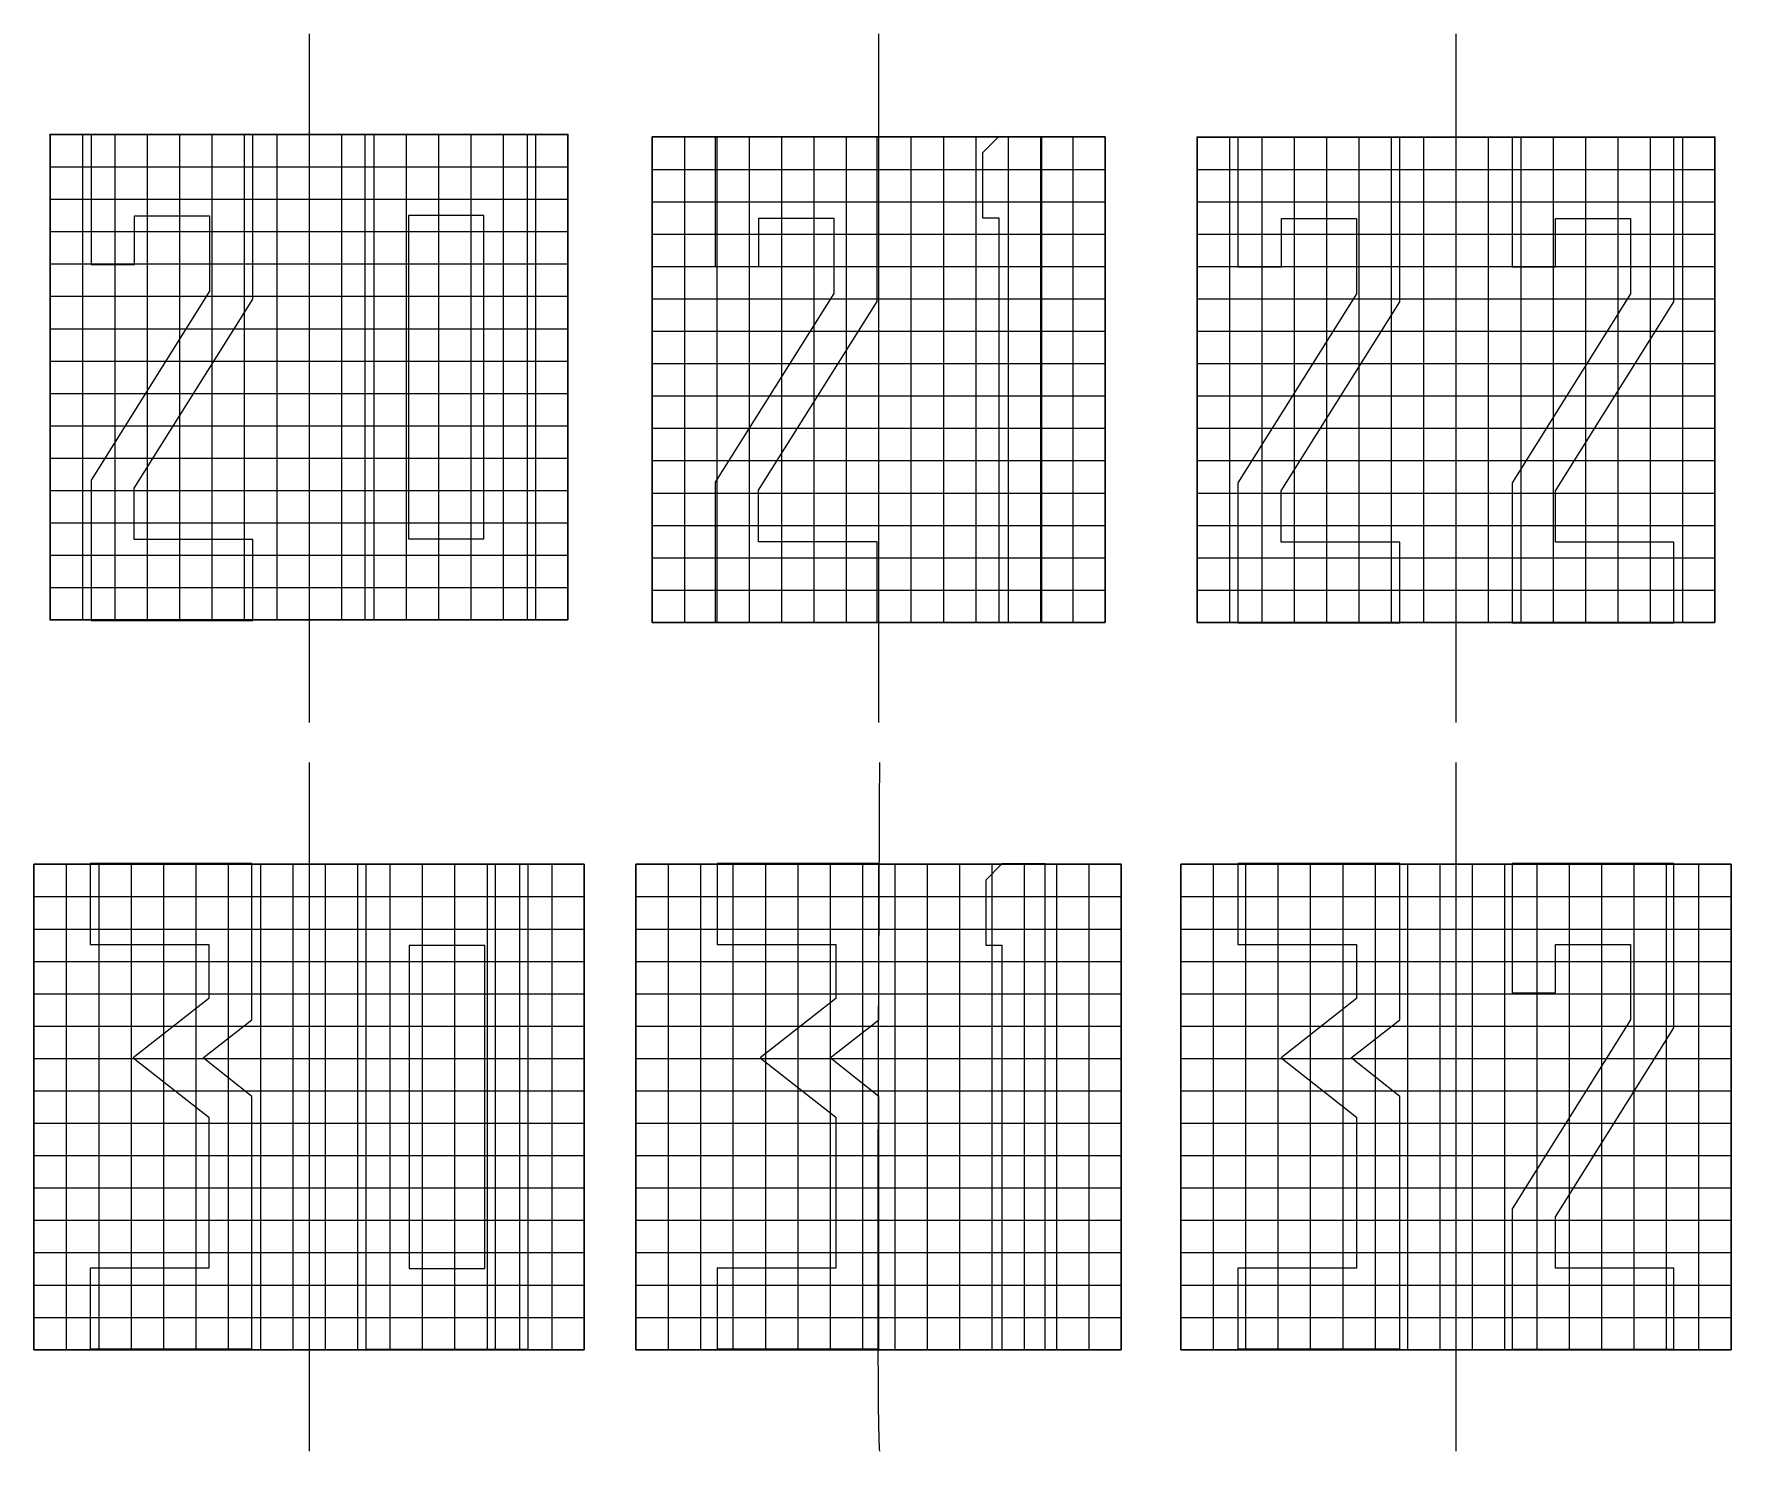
# Model space of a CAD drawing. Header units: millimetres. Extents: x -187 to 68, y -53 to 125.
# Drawn here: x -187.1 to -115.3, y -52.7 to 7.2 of the extents above; entities that cross this region are included whole.
import ezdxf
from ezdxf.lldxf.tags import DXFTag

# ---------------------------------------------------------------- set-up
doc = ezdxf.new("R2010")
doc.units = ezdxf.units.MM
doc.header["$MEASUREMENT"] = 0
doc.layers.add('ESQUEMA', color=7, linetype='Continuous')
tags = doc.linetypes.add('New Line20', pattern=[0.8, 0.5, -0.1, 0.1, -0.1]).pattern_tags.tags
tags[10:11] = [DXFTag(74, 4), DXFTag(75, 0), DXFTag(340, '0'), DXFTag(46, 1.0), DXFTag(50, 0.0), DXFTag(44, 0.0), DXFTag(45, 0.0)]
tags[8:9] = [DXFTag(74, 4), DXFTag(75, 0), DXFTag(340, '0'), DXFTag(46, 1.0), DXFTag(50, 0.0), DXFTag(44, 0.0), DXFTag(45, 0.0)]
tags[6:7] = [DXFTag(74, 4), DXFTag(75, 0), DXFTag(340, '0'), DXFTag(46, 1.0), DXFTag(50, 0.0), DXFTag(44, 0.0), DXFTag(45, 0.0)]
tags[4:5] = [DXFTag(74, 4), DXFTag(75, 0), DXFTag(340, '0'), DXFTag(46, 1.0), DXFTag(50, 0.0), DXFTag(44, 0.0), DXFTag(45, 0.0)]
tags = doc.linetypes.add('New Line21', pattern=[0.8, 0.5, -0.1, 0.1, -0.1]).pattern_tags.tags
tags[10:11] = [DXFTag(74, 4), DXFTag(75, 0), DXFTag(340, '0'), DXFTag(46, 1.0), DXFTag(50, 0.0), DXFTag(44, 0.0), DXFTag(45, 0.0)]
tags[8:9] = [DXFTag(74, 4), DXFTag(75, 0), DXFTag(340, '0'), DXFTag(46, 1.0), DXFTag(50, 0.0), DXFTag(44, 0.0), DXFTag(45, 0.0)]
tags[6:7] = [DXFTag(74, 4), DXFTag(75, 0), DXFTag(340, '0'), DXFTag(46, 1.0), DXFTag(50, 0.0), DXFTag(44, 0.0), DXFTag(45, 0.0)]
tags[4:5] = [DXFTag(74, 4), DXFTag(75, 0), DXFTag(340, '0'), DXFTag(46, 1.0), DXFTag(50, 0.0), DXFTag(44, 0.0), DXFTag(45, 0.0)]
tags = doc.linetypes.add('New Line22', pattern=[0.8, 0.5, -0.1, 0.1, -0.1]).pattern_tags.tags
tags[10:11] = [DXFTag(74, 4), DXFTag(75, 0), DXFTag(340, '0'), DXFTag(46, 1.0), DXFTag(50, 0.0), DXFTag(44, 0.0), DXFTag(45, 0.0)]
tags[8:9] = [DXFTag(74, 4), DXFTag(75, 0), DXFTag(340, '0'), DXFTag(46, 1.0), DXFTag(50, 0.0), DXFTag(44, 0.0), DXFTag(45, 0.0)]
tags[6:7] = [DXFTag(74, 4), DXFTag(75, 0), DXFTag(340, '0'), DXFTag(46, 1.0), DXFTag(50, 0.0), DXFTag(44, 0.0), DXFTag(45, 0.0)]
tags[4:5] = [DXFTag(74, 4), DXFTag(75, 0), DXFTag(340, '0'), DXFTag(46, 1.0), DXFTag(50, 0.0), DXFTag(44, 0.0), DXFTag(45, 0.0)]
tags = doc.linetypes.add('New Line30', pattern=[0.8, 0.5, -0.1, 0.1, -0.1]).pattern_tags.tags
tags[10:11] = [DXFTag(74, 4), DXFTag(75, 0), DXFTag(340, '0'), DXFTag(46, 1.0), DXFTag(50, 0.0), DXFTag(44, 0.0), DXFTag(45, 0.0)]
tags[8:9] = [DXFTag(74, 4), DXFTag(75, 0), DXFTag(340, '0'), DXFTag(46, 1.0), DXFTag(50, 0.0), DXFTag(44, 0.0), DXFTag(45, 0.0)]
tags[6:7] = [DXFTag(74, 4), DXFTag(75, 0), DXFTag(340, '0'), DXFTag(46, 1.0), DXFTag(50, 0.0), DXFTag(44, 0.0), DXFTag(45, 0.0)]
tags[4:5] = [DXFTag(74, 4), DXFTag(75, 0), DXFTag(340, '0'), DXFTag(46, 1.0), DXFTag(50, 0.0), DXFTag(44, 0.0), DXFTag(45, 0.0)]
tags = doc.linetypes.add('New Line31', pattern=[0.8, 0.5, -0.1, 0.1, -0.1]).pattern_tags.tags
tags[10:11] = [DXFTag(74, 4), DXFTag(75, 0), DXFTag(340, '0'), DXFTag(46, 1.0), DXFTag(50, 0.0), DXFTag(44, 0.0), DXFTag(45, 0.0)]
tags[8:9] = [DXFTag(74, 4), DXFTag(75, 0), DXFTag(340, '0'), DXFTag(46, 1.0), DXFTag(50, 0.0), DXFTag(44, 0.0), DXFTag(45, 0.0)]
tags[6:7] = [DXFTag(74, 4), DXFTag(75, 0), DXFTag(340, '0'), DXFTag(46, 1.0), DXFTag(50, 0.0), DXFTag(44, 0.0), DXFTag(45, 0.0)]
tags[4:5] = [DXFTag(74, 4), DXFTag(75, 0), DXFTag(340, '0'), DXFTag(46, 1.0), DXFTag(50, 0.0), DXFTag(44, 0.0), DXFTag(45, 0.0)]
tags = doc.linetypes.add('New Line37', pattern=[0.8, 0.5, -0.1, 0.1, -0.1]).pattern_tags.tags
tags[10:11] = [DXFTag(74, 4), DXFTag(75, 0), DXFTag(340, '0'), DXFTag(46, 1.0), DXFTag(50, 0.0), DXFTag(44, 0.0), DXFTag(45, 0.0)]
tags[8:9] = [DXFTag(74, 4), DXFTag(75, 0), DXFTag(340, '0'), DXFTag(46, 1.0), DXFTag(50, 0.0), DXFTag(44, 0.0), DXFTag(45, 0.0)]
tags[6:7] = [DXFTag(74, 4), DXFTag(75, 0), DXFTag(340, '0'), DXFTag(46, 1.0), DXFTag(50, 0.0), DXFTag(44, 0.0), DXFTag(45, 0.0)]
tags[4:5] = [DXFTag(74, 4), DXFTag(75, 0), DXFTag(340, '0'), DXFTag(46, 1.0), DXFTag(50, 0.0), DXFTag(44, 0.0), DXFTag(45, 0.0)]

msp = doc.modelspace()

# ---------------------------------------------------------------- linework, layer by layer
at = {"layer": 'ESQUEMA', "color": 250, "linetype": 'New Line20', "lineweight": 13}
msp.add_open_spline([(-175.4563, 7.2427), (-175.4563, 7.2427), (-175.4563, -21.8883), (-175.4563, -21.8883)], degree=3, dxfattribs=at)
at = {"layer": 'ESQUEMA', "color": 250, "linetype": 'New Line21', "lineweight": 13}
msp.add_open_spline([(-151.3594, 7.2427), (-151.3594, 7.2427), (-151.3594, -21.8883), (-151.3594, -21.8883)], degree=3, dxfattribs=at)
at = {"layer": 'ESQUEMA', "color": 250, "linetype": 'New Line22', "lineweight": 13}
msp.add_open_spline([(-126.933, 7.2427), (-126.933, 7.2427), (-126.933, -21.8883), (-126.933, -21.8883)], degree=3, dxfattribs=at)
at = {"layer": 'ESQUEMA', "color": 154, "lineweight": 30}
for points in [[(-164.5035, -17.5486), (-164.5035, -17.5486), (-164.5035, 2.9894), (-164.5035, 2.9894), (-164.5035, 2.9894), (-164.5035, 2.9894), (-186.4092, 2.9887), (-186.4092, 2.9887), (-186.4092, 2.9887), (-186.4092, 2.9887), (-186.4092, -17.5489), (-186.4092, -17.5489), (-186.4092, -17.5489), (-186.4092, -17.5489), (-164.5035, -17.5486), (-164.5035, -17.5486)], [(-141.7763, -17.655), (-141.7763, -17.655), (-141.7763, 2.8833), (-141.7763, 2.8833), (-141.7763, 2.8833), (-141.7763, 2.8833), (-160.9424, 2.883), (-160.9424, 2.883), (-160.9424, 2.883), (-160.9424, 2.883), (-160.9424, -17.6547), (-160.9424, -17.6547), (-160.9424, -17.6547), (-160.9424, -17.6547), (-141.7763, -17.655), (-141.7763, -17.655)], [(-115.98, -17.655), (-115.98, -17.655), (-115.98, 2.8833), (-115.98, 2.8833), (-115.98, 2.8833), (-115.98, 2.8833), (-137.8857, 2.8823), (-137.8857, 2.8823), (-137.8857, 2.8823), (-137.8857, 2.8823), (-137.8857, -17.655), (-137.8857, -17.655), (-137.8857, -17.655), (-137.8857, -17.655), (-115.98, -17.655), (-115.98, -17.655)], [(-163.8179, -48.4215), (-163.8179, -48.4215), (-163.8179, -27.8838), (-163.8179, -27.8838), (-163.8179, -27.8838), (-163.8179, -27.8838), (-187.0945, -27.8845), (-187.0945, -27.8845), (-187.0945, -27.8845), (-187.0945, -27.8845), (-187.0945, -48.4215), (-187.0945, -48.4215), (-187.0945, -48.4215), (-187.0945, -48.4215), (-163.8179, -48.4215), (-163.8179, -48.4215)], [(-141.0914, -48.4215), (-141.0914, -48.4215), (-141.0914, -27.8834), (-141.0914, -27.8834), (-141.0914, -27.8834), (-141.0914, -27.8834), (-161.627, -27.8845), (-161.627, -27.8845), (-161.627, -27.8845), (-161.627, -27.8845), (-161.627, -48.4215), (-161.627, -48.4215), (-161.627, -48.4215), (-161.627, -48.4215), (-141.0914, -48.4215), (-141.0914, -48.4215)], [(-115.2944, -48.4215), (-115.2944, -48.4215), (-115.2944, -27.8838), (-115.2944, -27.8838), (-115.2944, -27.8838), (-115.2944, -27.8838), (-138.571, -27.8845), (-138.571, -27.8845), (-138.571, -27.8845), (-138.571, -27.8845), (-138.571, -48.4215), (-138.571, -48.4215), (-138.571, -48.4215), (-138.571, -48.4215), (-115.2944, -48.4215), (-115.2944, -48.4215)]]:
    msp.add_open_spline(points, degree=3, knots=[0, 0, 0, 0, 0.2, 0.2, 0.2, 0.2, 0.4, 0.4, 0.4, 0.4, 0.6, 0.6, 0.6, 0.6, 1, 1, 1, 1], dxfattribs=at)
at = {"layer": 'ESQUEMA', "color": 154, "lineweight": 15}
for points in [[(-186.4091, 2.9887), (-186.4091, 2.9887), (-186.4091, -17.549), (-186.4091, -17.549)], [(-186.4091, 2.9887), (-186.4091, 2.9887), (-164.5034, 2.9887), (-164.5034, 2.9887)], [(-185.04, 2.9887), (-185.04, 2.9887), (-185.04, -17.549), (-185.04, -17.549)], [(-183.6706, 2.9887), (-183.6706, 2.9887), (-183.6706, -17.549), (-183.6706, -17.549)], [(-182.3015, 2.9887), (-182.3015, 2.9887), (-182.3015, -17.549), (-182.3015, -17.549)], [(-180.9324, 2.9887), (-180.9324, 2.9887), (-180.9324, -17.549), (-180.9324, -17.549)], [(-179.5632, 2.9887), (-179.5632, 2.9887), (-179.5632, -17.549), (-179.5632, -17.549)], [(-178.1941, 2.9887), (-178.1941, 2.9887), (-178.1941, -17.549), (-178.1941, -17.549)], [(-176.8252, 2.9887), (-176.8252, 2.9887), (-176.8252, -17.549), (-176.8252, -17.549)], [(-175.4563, 2.9887), (-175.4563, 2.9887), (-175.4563, -17.549), (-175.4563, -17.549)], [(-174.0868, 2.989), (-174.0868, 2.989), (-174.0868, -17.549), (-174.0868, -17.549)], [(-172.7177, 2.989), (-172.7177, 2.989), (-172.7177, -17.549), (-172.7177, -17.549)], [(-171.3485, 2.989), (-171.3485, 2.989), (-171.3485, -17.549), (-171.3485, -17.549)], [(-169.9796, 2.989), (-169.9796, 2.989), (-169.9796, -17.5486), (-169.9796, -17.5486)], [(-168.6105, 2.9894), (-168.6105, 2.9894), (-168.6105, -17.5486), (-168.6105, -17.5486)], [(-167.2413, 2.9894), (-167.2413, 2.9894), (-167.2413, -17.5486), (-167.2413, -17.5486)], [(-165.8725, 2.9894), (-165.8725, 2.9894), (-165.8725, -17.5486), (-165.8725, -17.5486)], [(-164.5035, 2.9894), (-164.5035, 2.9894), (-164.5035, -17.5486), (-164.5035, -17.5486)], [(-160.9424, 2.8829), (-160.9424, 2.8829), (-160.9424, -17.6548), (-160.9424, -17.6548)], [(-159.5734, 2.8829), (-159.5734, 2.8829), (-159.5734, -17.6548), (-159.5734, -17.6548)], [(-158.2039, 2.8829), (-158.2039, 2.8829), (-158.2039, -17.6548), (-158.2039, -17.6548)], [(-156.8348, 2.8829), (-156.8348, 2.8829), (-156.8348, -17.6548), (-156.8348, -17.6548)], [(-155.4657, 2.8829), (-155.4657, 2.8829), (-155.4657, -17.6548), (-155.4657, -17.6548)], [(-154.0965, 2.8829), (-154.0965, 2.8829), (-154.0965, -17.6548), (-154.0965, -17.6548)], [(-152.7276, 2.8829), (-152.7276, 2.8829), (-152.7276, -17.6548), (-152.7276, -17.6548)], [(-151.3584, 2.8829), (-151.3584, 2.8829), (-151.3584, -17.6548), (-151.3584, -17.6548)], [(-149.9896, 2.8829), (-149.9896, 2.8829), (-149.9896, -17.6548), (-149.9896, -17.6548)], [(-148.6203, 2.8833), (-148.6203, 2.8833), (-148.6203, -17.6548), (-148.6203, -17.6548)], [(-147.2509, 2.8833), (-147.2509, 2.8833), (-147.2509, -17.6548), (-147.2509, -17.6548)], [(-145.882, 2.8833), (-145.882, 2.8833), (-145.882, -17.6548), (-145.882, -17.6548)], [(-144.513, 2.8833), (-144.513, 2.8833), (-144.513, -17.6548), (-144.513, -17.6548)], [(-143.1437, 2.8836), (-143.1437, 2.8836), (-143.1437, -17.6548), (-143.1437, -17.6548)], [(-137.8858, 2.8822), (-137.8858, 2.8822), (-137.8858, -17.6551), (-137.8858, -17.6551)], [(-137.8858, 2.8822), (-137.8858, 2.8822), (-115.98, 2.8822), (-115.98, 2.8822)], [(-136.5167, 2.8826), (-136.5167, 2.8826), (-136.5167, -17.6551), (-136.5167, -17.6551)], [(-135.1473, 2.8826), (-135.1473, 2.8826), (-135.1473, -17.6551), (-135.1473, -17.6551)], [(-133.7782, 2.8826), (-133.7782, 2.8826), (-133.7782, -17.6551), (-133.7782, -17.6551)], [(-132.4089, 2.8829), (-132.4089, 2.8829), (-132.4089, -17.6551), (-132.4089, -17.6551)], [(-131.0399, 2.8829), (-131.0399, 2.8829), (-131.0399, -17.6551), (-131.0399, -17.6551)], [(-129.671, 2.8829), (-129.671, 2.8829), (-129.671, -17.6551), (-129.671, -17.6551)], [(-128.3017, 2.8829), (-128.3017, 2.8829), (-128.3017, -17.6551), (-128.3017, -17.6551)], [(-126.933, 2.8829), (-126.933, 2.8829), (-126.933, -17.6551), (-126.933, -17.6551)], [(-125.5635, 2.8829), (-125.5635, 2.8829), (-125.5635, -17.6551), (-125.5635, -17.6551)], [(-124.1943, 2.8829), (-124.1943, 2.8829), (-124.1943, -17.6551), (-124.1943, -17.6551)], [(-122.8252, 2.8829), (-122.8252, 2.8829), (-122.8252, -17.6551), (-122.8252, -17.6551)], [(-121.4563, 2.8829), (-121.4563, 2.8829), (-121.4563, -17.6551), (-121.4563, -17.6551)], [(-120.087, 2.8833), (-120.087, 2.8833), (-120.087, -17.6551), (-120.087, -17.6551)], [(-118.7179, 2.8833), (-118.7179, 2.8833), (-118.7179, -17.6551), (-118.7179, -17.6551)], [(-117.3492, 2.8833), (-117.3492, 2.8833), (-117.3492, -17.6551), (-117.3492, -17.6551)], [(-115.98, 2.8833), (-115.98, 2.8833), (-115.98, -17.6551), (-115.98, -17.6551)], [(-186.4091, 1.6196), (-186.4091, 1.6196), (-164.5034, 1.6196), (-164.5034, 1.6196)], [(-160.9424, 1.5135), (-160.9424, 1.5135), (-141.7763, 1.5135), (-141.7763, 1.5135)], [(-137.8858, 1.5131), (-137.8858, 1.5131), (-115.98, 1.5131), (-115.98, 1.5131)], [(-186.4091, 0.2498), (-186.4091, 0.2498), (-164.5034, 0.2498), (-164.5034, 0.2498)], [(-160.9424, 0.144), (-160.9424, 0.144), (-141.7763, 0.144), (-141.7763, 0.144)], [(-137.8858, 0.144), (-137.8858, 0.144), (-115.98, 0.144), (-115.98, 0.144)], [(-186.4091, -1.1193), (-186.4091, -1.1193), (-164.5034, -1.1193), (-164.5034, -1.1193)], [(-160.9424, -1.225), (-160.9424, -1.225), (-141.7763, -1.225), (-141.7763, -1.225)], [(-137.8858, -1.2254), (-137.8858, -1.2254), (-115.98, -1.2254), (-115.98, -1.2254)], [(-186.4091, -2.488), (-186.4091, -2.488), (-164.5034, -2.488), (-164.5034, -2.488)], [(-160.9424, -2.5941), (-160.9424, -2.5941), (-141.7763, -2.5941), (-141.7763, -2.5941)], [(-137.8858, -2.5945), (-137.8858, -2.5945), (-115.98, -2.5945), (-115.98, -2.5945)], [(-186.4091, -3.8574), (-186.4091, -3.8574), (-164.5034, -3.8574), (-164.5034, -3.8574)], [(-160.9424, -3.9632), (-160.9424, -3.9632), (-141.7763, -3.9632), (-141.7763, -3.9632)], [(-137.8858, -3.9632), (-137.8858, -3.9632), (-115.98, -3.9632), (-115.98, -3.9632)], [(-186.4091, -5.2269), (-186.4091, -5.2269), (-164.5034, -5.2269), (-164.5034, -5.2269)], [(-160.9424, -5.3326), (-160.9424, -5.3326), (-141.7763, -5.3326), (-141.7763, -5.3326)], [(-137.8858, -5.3326), (-137.8858, -5.3326), (-115.98, -5.3326), (-115.98, -5.3326)], [(-186.4091, -6.5956), (-186.4091, -6.5956), (-164.5034, -6.5956), (-164.5034, -6.5956)], [(-160.9424, -6.7017), (-160.9424, -6.7017), (-141.7763, -6.7017), (-141.7763, -6.7017)], [(-137.8858, -6.702), (-137.8858, -6.702), (-115.98, -6.702), (-115.98, -6.702)], [(-186.4091, -7.9647), (-186.4091, -7.9647), (-164.5034, -7.9647), (-164.5034, -7.9647)], [(-160.9424, -8.0704), (-160.9424, -8.0704), (-141.7763, -8.0704), (-141.7763, -8.0704)], [(-137.8858, -8.0708), (-137.8858, -8.0708), (-115.98, -8.0708), (-115.98, -8.0708)], [(-186.4091, -9.3341), (-186.4091, -9.3341), (-164.5034, -9.3341), (-164.5034, -9.3341)], [(-160.9424, -9.4399), (-160.9424, -9.4399), (-141.7763, -9.4399), (-141.7763, -9.4399)], [(-137.8858, -9.4399), (-137.8858, -9.4399), (-115.98, -9.4399), (-115.98, -9.4399)], [(-186.4091, -10.7032), (-186.4091, -10.7032), (-164.5034, -10.7032), (-164.5034, -10.7032)], [(-160.9424, -10.8093), (-160.9424, -10.8093), (-141.7763, -10.8093), (-141.7763, -10.8093)], [(-137.8858, -10.8093), (-137.8858, -10.8093), (-115.98, -10.8093), (-115.98, -10.8093)], [(-186.4091, -12.0723), (-186.4091, -12.0723), (-164.5034, -12.0723), (-164.5034, -12.0723)], [(-160.9424, -12.178), (-160.9424, -12.178), (-141.7763, -12.178), (-141.7763, -12.178)], [(-137.8858, -12.1784), (-137.8858, -12.1784), (-115.98, -12.1784), (-115.98, -12.1784)], [(-186.4091, -13.4413), (-186.4091, -13.4413), (-164.5034, -13.4413), (-164.5034, -13.4413)], [(-160.9424, -13.5471), (-160.9424, -13.5471), (-141.7763, -13.5471), (-141.7763, -13.5471)], [(-137.8858, -13.5474), (-137.8858, -13.5474), (-115.98, -13.5474), (-115.98, -13.5474)], [(-186.4091, -14.8104), (-186.4091, -14.8104), (-164.5034, -14.8104), (-164.5034, -14.8104)], [(-160.9424, -14.9165), (-160.9424, -14.9165), (-141.7763, -14.9165), (-141.7763, -14.9165)], [(-137.8858, -14.9165), (-137.8858, -14.9165), (-115.98, -14.9165), (-115.98, -14.9165)], [(-186.4091, -16.1792), (-186.4091, -16.1792), (-164.5034, -16.1792), (-164.5034, -16.1792)], [(-160.9424, -16.2849), (-160.9424, -16.2849), (-141.7763, -16.2849), (-141.7763, -16.2849)], [(-137.8858, -16.2853), (-137.8858, -16.2853), (-115.98, -16.2853), (-115.98, -16.2853)], [(-186.4091, -17.5489), (-186.4091, -17.5489), (-164.5034, -17.5489), (-164.5034, -17.5489)], [(-137.8858, -17.655), (-137.8858, -17.655), (-115.98, -17.655), (-115.98, -17.655)], [(-187.0947, -27.8845), (-187.0947, -27.8845), (-187.0947, -48.4215), (-187.0947, -48.4215)], [(-185.7256, -27.8842), (-185.7256, -27.8842), (-185.7256, -48.4215), (-185.7256, -48.4215)], [(-184.3558, -27.8842), (-184.3558, -27.8842), (-184.3558, -48.4215), (-184.3558, -48.4215)], [(-182.9871, -27.8842), (-182.9871, -27.8842), (-182.9871, -48.4215), (-182.9871, -48.4215)], [(-181.618, -27.8842), (-181.618, -27.8842), (-181.618, -48.4215), (-181.618, -48.4215)], [(-180.2486, -27.8842), (-180.2486, -27.8842), (-180.2486, -48.4215), (-180.2486, -48.4215)], [(-178.8798, -27.8842), (-178.8798, -27.8842), (-178.8798, -48.4215), (-178.8798, -48.4215)], [(-177.5104, -27.8842), (-177.5104, -27.8842), (-177.5104, -48.4215), (-177.5104, -48.4215)], [(-176.1417, -27.8842), (-176.1417, -27.8842), (-176.1417, -48.4215), (-176.1417, -48.4215)], [(-174.7723, -27.8842), (-174.7723, -27.8842), (-174.7723, -48.4215), (-174.7723, -48.4215)], [(-173.4032, -27.8842), (-173.4032, -27.8842), (-173.4032, -48.4215), (-173.4032, -48.4215)], [(-172.0341, -27.8842), (-172.0341, -27.8842), (-172.0341, -48.4215), (-172.0341, -48.4215)], [(-170.665, -27.8842), (-170.665, -27.8842), (-170.665, -48.4215), (-170.665, -48.4215)], [(-169.2959, -27.8842), (-169.2959, -27.8842), (-169.2959, -48.4215), (-169.2959, -48.4215)], [(-167.9268, -27.8839), (-167.9268, -27.8839), (-167.9268, -48.4215), (-167.9268, -48.4215)], [(-166.5581, -27.8839), (-166.5581, -27.8839), (-166.5581, -48.4215), (-166.5581, -48.4215)], [(-165.189, -27.8839), (-165.189, -27.8839), (-165.189, -48.4215), (-165.189, -48.4215)], [(-161.6272, -27.8845), (-161.6272, -27.8845), (-161.6272, -48.4215), (-161.6272, -48.4215)], [(-160.2581, -27.8842), (-160.2581, -27.8842), (-160.2581, -48.4215), (-160.2581, -48.4215)], [(-158.8887, -27.8842), (-158.8887, -27.8842), (-158.8887, -48.4215), (-158.8887, -48.4215)], [(-157.5196, -27.8842), (-157.5196, -27.8842), (-157.5196, -48.4215), (-157.5196, -48.4215)], [(-156.1505, -27.8842), (-156.1505, -27.8842), (-156.1505, -48.4215), (-156.1505, -48.4215)], [(-154.7814, -27.8842), (-154.7814, -27.8842), (-154.7814, -48.4215), (-154.7814, -48.4215)], [(-153.4123, -27.8842), (-153.4123, -27.8842), (-153.4123, -48.4215), (-153.4123, -48.4215)], [(-152.0431, -27.8842), (-152.0431, -27.8842), (-152.0431, -48.4215), (-152.0431, -48.4215)], [(-150.6745, -27.8842), (-150.6745, -27.8842), (-150.6745, -48.4215), (-150.6745, -48.4215)], [(-149.3049, -27.8842), (-149.3049, -27.8842), (-149.3049, -48.4215), (-149.3049, -48.4215)], [(-147.9358, -27.8842), (-147.9358, -27.8842), (-147.9358, -48.4215), (-147.9358, -48.4215)], [(-146.5669, -27.8842), (-146.5669, -27.8842), (-146.5669, -48.4215), (-146.5669, -48.4215)], [(-145.1975, -27.8842), (-145.1975, -27.8842), (-145.1975, -48.4215), (-145.1975, -48.4215)], [(-143.8286, -27.8842), (-143.8286, -27.8842), (-143.8286, -48.4215), (-143.8286, -48.4215)], [(-142.4595, -27.8839), (-142.4595, -27.8839), (-142.4595, -48.4215), (-142.4595, -48.4215)], [(-138.5712, -27.8845), (-138.5712, -27.8845), (-138.5712, -48.4215), (-138.5712, -48.4215)], [(-137.2019, -27.8842), (-137.2019, -27.8842), (-137.2019, -48.4215), (-137.2019, -48.4215)], [(-135.8325, -27.8842), (-135.8325, -27.8842), (-135.8325, -48.4215), (-135.8325, -48.4215)], [(-134.4634, -27.8842), (-134.4634, -27.8842), (-134.4634, -48.4215), (-134.4634, -48.4215)], [(-133.0942, -27.8842), (-133.0942, -27.8842), (-133.0942, -48.4215), (-133.0942, -48.4215)], [(-131.7253, -27.8842), (-131.7253, -27.8842), (-131.7253, -48.4215), (-131.7253, -48.4215)], [(-130.3562, -27.8842), (-130.3562, -27.8842), (-130.3562, -48.4215), (-130.3562, -48.4215)], [(-128.9869, -27.8842), (-128.9869, -27.8842), (-128.9869, -48.4215), (-128.9869, -48.4215)], [(-127.6182, -27.8842), (-127.6182, -27.8842), (-127.6182, -48.4215), (-127.6182, -48.4215)], [(-126.2488, -27.8842), (-126.2488, -27.8842), (-126.2488, -48.4215), (-126.2488, -48.4215)], [(-124.8797, -27.8842), (-124.8797, -27.8842), (-124.8797, -48.4215), (-124.8797, -48.4215)], [(-123.5106, -27.8842), (-123.5106, -27.8842), (-123.5106, -48.4215), (-123.5106, -48.4215)], [(-122.1415, -27.8842), (-122.1415, -27.8842), (-122.1415, -48.4215), (-122.1415, -48.4215)], [(-120.7723, -27.8842), (-120.7723, -27.8842), (-120.7723, -48.4215), (-120.7723, -48.4215)], [(-119.4034, -27.8839), (-119.4034, -27.8839), (-119.4034, -48.4215), (-119.4034, -48.4215)], [(-118.0346, -27.8839), (-118.0346, -27.8839), (-118.0346, -48.4215), (-118.0346, -48.4215)], [(-116.6654, -27.8839), (-116.6654, -27.8839), (-116.6654, -48.4215), (-116.6654, -48.4215)], [(-187.0947, -29.2536), (-187.0947, -29.2536), (-163.818, -29.2536), (-163.818, -29.2536)], [(-161.6272, -29.2536), (-161.6272, -29.2536), (-141.0916, -29.2536), (-141.0916, -29.2536)], [(-138.5712, -29.2536), (-138.5712, -29.2536), (-115.2946, -29.2536), (-115.2946, -29.2536)], [(-187.0947, -30.6234), (-187.0947, -30.6234), (-163.818, -30.6234), (-163.818, -30.6234)], [(-161.6272, -30.6234), (-161.6272, -30.6234), (-141.0916, -30.6234), (-141.0916, -30.6234)], [(-138.5712, -30.6234), (-138.5712, -30.6234), (-115.2946, -30.6234), (-115.2946, -30.6234)], [(-187.0947, -31.9921), (-187.0947, -31.9921), (-163.818, -31.9921), (-163.818, -31.9921)], [(-161.6272, -31.9921), (-161.6272, -31.9921), (-141.0916, -31.9921), (-141.0916, -31.9921)], [(-138.5712, -31.9921), (-138.5712, -31.9921), (-115.2946, -31.9921), (-115.2946, -31.9921)], [(-187.0947, -33.3612), (-187.0947, -33.3612), (-163.818, -33.3612), (-163.818, -33.3612)], [(-161.6272, -33.3612), (-161.6272, -33.3612), (-141.0916, -33.3612), (-141.0916, -33.3612)], [(-138.5712, -33.3612), (-138.5712, -33.3612), (-115.2946, -33.3612), (-115.2946, -33.3612)], [(-187.0947, -34.7307), (-187.0947, -34.7307), (-163.818, -34.7307), (-163.818, -34.7307)], [(-161.6272, -34.7307), (-161.6272, -34.7307), (-141.0916, -34.7307), (-141.0916, -34.7307)], [(-138.5712, -34.7307), (-138.5712, -34.7307), (-115.2946, -34.7307), (-115.2946, -34.7307)], [(-187.0947, -36.0997), (-187.0947, -36.0997), (-163.818, -36.0997), (-163.818, -36.0997)], [(-161.6272, -36.0997), (-161.6272, -36.0997), (-141.0916, -36.0997), (-141.0916, -36.0997)], [(-138.5712, -36.0997), (-138.5712, -36.0997), (-115.2946, -36.0997), (-115.2946, -36.0997)], [(-187.0947, -37.4685), (-187.0947, -37.4685), (-163.818, -37.4685), (-163.818, -37.4685)], [(-161.6272, -37.4685), (-161.6272, -37.4685), (-141.0916, -37.4685), (-141.0916, -37.4685)], [(-138.5712, -37.4685), (-138.5712, -37.4685), (-115.2946, -37.4685), (-115.2946, -37.4685)], [(-187.0947, -38.8379), (-187.0947, -38.8379), (-163.818, -38.8379), (-163.818, -38.8379)], [(-161.6272, -38.8379), (-161.6272, -38.8379), (-141.0916, -38.8379), (-141.0916, -38.8379)], [(-138.5712, -38.8379), (-138.5712, -38.8379), (-115.2946, -38.8379), (-115.2946, -38.8379)], [(-187.0947, -40.207), (-187.0947, -40.207), (-163.818, -40.207), (-163.818, -40.207)], [(-161.6272, -40.207), (-161.6272, -40.207), (-141.0916, -40.207), (-141.0916, -40.207)], [(-138.5712, -40.207), (-138.5712, -40.207), (-115.2946, -40.207), (-115.2946, -40.207)], [(-187.0947, -41.5761), (-187.0947, -41.5761), (-163.818, -41.5761), (-163.818, -41.5761)], [(-161.6272, -41.5761), (-161.6272, -41.5761), (-141.0916, -41.5761), (-141.0916, -41.5761)], [(-138.5712, -41.5761), (-138.5712, -41.5761), (-115.2946, -41.5761), (-115.2946, -41.5761)], [(-187.0947, -42.9451), (-187.0947, -42.9451), (-163.818, -42.9451), (-163.818, -42.9451)], [(-161.6272, -42.9451), (-161.6272, -42.9451), (-141.0916, -42.9451), (-141.0916, -42.9451)], [(-138.5712, -42.9451), (-138.5712, -42.9451), (-115.2946, -42.9451), (-115.2946, -42.9451)], [(-187.0947, -44.3142), (-187.0947, -44.3142), (-163.818, -44.3142), (-163.818, -44.3142)], [(-161.6272, -44.3142), (-161.6272, -44.3142), (-141.0916, -44.3142), (-141.0916, -44.3142)], [(-138.5712, -44.3142), (-138.5712, -44.3142), (-115.2946, -44.3142), (-115.2946, -44.3142)], [(-187.0947, -45.6836), (-187.0947, -45.6836), (-163.818, -45.6836), (-163.818, -45.6836)], [(-161.6272, -45.6836), (-161.6272, -45.6836), (-141.0916, -45.6836), (-141.0916, -45.6836)], [(-138.5712, -45.6836), (-138.5712, -45.6836), (-115.2946, -45.6836), (-115.2946, -45.6836)], [(-187.0947, -47.0524), (-187.0947, -47.0524), (-163.818, -47.0524), (-163.818, -47.0524)], [(-161.6272, -47.0524), (-161.6272, -47.0524), (-141.0916, -47.0524), (-141.0916, -47.0524)], [(-138.5712, -47.0524), (-138.5712, -47.0524), (-115.2946, -47.0524), (-115.2946, -47.0524)]]:
    msp.add_open_spline(points, degree=3, dxfattribs=at)
at = {"layer": 'ESQUEMA', "color": 250}
for points, knots in [([(-184.68, -2.5049), (-184.68, -2.5049), (-184.68, 2.9692), (-184.68, 2.9692), (-184.68, 2.9692), (-184.68, 2.9692), (-177.8336, 2.9692), (-177.8336, 2.9692), (-177.8336, 2.9692), (-177.8336, 2.9692), (-177.8336, -3.9844), (-177.8336, -3.9844), (-177.8336, -3.9844), (-177.8336, -3.9844), (-182.8519, -11.9756), (-182.8519, -11.9756), (-182.8519, -11.9756), (-182.8519, -11.9756), (-182.8519, -14.1501), (-182.8519, -14.1501), (-182.8519, -14.1501), (-182.8519, -14.1501), (-177.8336, -14.1501), (-177.8336, -14.1501), (-177.8336, -14.1501), (-177.8336, -14.1501), (-177.8336, -17.5706), (-177.8336, -17.5706), (-177.8336, -17.5706), (-177.8336, -17.5706), (-184.68, -17.5706), (-184.68, -17.5706), (-184.68, -17.5706), (-184.68, -17.5706), (-184.6793, -11.6373), (-184.6793, -11.6373), (-184.6793, -11.6373), (-184.6793, -11.6373), (-179.6677, -3.6461), (-179.6677, -3.6461), (-179.6677, -3.6461), (-179.6677, -3.6461), (-179.6688, -0.456), (-179.6688, -0.456), (-179.6688, -0.456), (-179.6688, -0.456), (-182.8441, -0.456), (-182.8441, -0.456), (-182.8441, -0.456), (-182.8441, -0.456), (-182.8441, -2.5049), (-182.8441, -2.5049), (-182.8441, -2.5049), (-182.8441, -2.5049), (-184.68, -2.5049), (-184.68, -2.5049)], [0, 0, 0, 0, 0.0666667, 0.0666667, 0.0666667, 0.0666667, 0.1333333, 0.1333333, 0.1333333, 0.1333333, 0.2, 0.2, 0.2, 0.2, 0.2666667, 0.2666667, 0.2666667, 0.2666667, 0.3333333, 0.3333333, 0.3333333, 0.3333333, 0.4, 0.4, 0.4, 0.4, 0.4666667, 0.4666667, 0.4666667, 0.4666667, 0.5333333, 0.5333333, 0.5333333, 0.5333333, 0.6, 0.6, 0.6, 0.6, 0.6666667, 0.6666667, 0.6666667, 0.6666667, 0.7333333, 0.7333333, 0.7333333, 0.7333333, 0.8, 0.8, 0.8, 0.8, 0.8666667, 0.8666667, 0.8666667, 0.8666667, 1, 1, 1, 1]), ([(-173.079, -17.5397), (-173.079, -17.5397), (-166.2322, -17.5397), (-166.2322, -17.5397), (-166.2322, -17.5397), (-166.2322, -17.5397), (-166.2322, 3.0001), (-166.2322, 3.0001), (-166.2322, 3.0001), (-166.2322, 3.0001), (-173.079, 3.0001), (-173.079, 3.0001), (-173.079, 3.0001), (-173.079, 3.0001), (-173.079, -17.5397), (-173.079, -17.5397)], [0, 0, 0, 0, 0.2, 0.2, 0.2, 0.2, 0.4, 0.4, 0.4, 0.4, 0.6, 0.6, 0.6, 0.6, 1, 1, 1, 1]), ([(-158.2689, -2.5927), (-158.2689, -2.5927), (-158.2689, 2.8813), (-158.2689, 2.8813), (-158.2689, 2.8813), (-158.2689, 2.8813), (-151.4221, 2.8813), (-151.4221, 2.8813), (-151.4221, 2.8813), (-151.4221, 2.8813), (-151.4225, -4.0723), (-151.4225, -4.0723), (-151.4225, -4.0723), (-151.4225, -4.0723), (-156.4408, -12.0634), (-156.4408, -12.0634), (-156.4408, -12.0634), (-156.4408, -12.0634), (-156.4408, -14.2379), (-156.4408, -14.2379), (-156.4408, -14.2379), (-156.4408, -14.2379), (-151.4221, -14.2376), (-151.4221, -14.2376), (-151.4221, -14.2376), (-151.4221, -14.2376), (-151.4221, -17.6585), (-151.4221, -17.6585), (-151.4221, -17.6585), (-151.4221, -17.6585), (-158.2689, -17.6585), (-158.2689, -17.6585), (-158.2689, -17.6585), (-158.2689, -17.6585), (-158.2681, -11.7247), (-158.2681, -11.7247), (-158.2681, -11.7247), (-158.2681, -11.7247), (-153.2566, -3.734), (-153.2566, -3.734), (-153.2566, -3.734), (-153.2566, -3.734), (-153.2576, -0.5438), (-153.2576, -0.5438), (-153.2576, -0.5438), (-153.2576, -0.5438), (-156.433, -0.5438), (-156.433, -0.5438), (-156.433, -0.5438), (-156.433, -0.5438), (-156.433, -2.5927), (-156.433, -2.5927), (-156.433, -2.5927), (-156.433, -2.5927), (-158.2689, -2.5927), (-158.2689, -2.5927)], [0, 0, 0, 0, 0.0666667, 0.0666667, 0.0666667, 0.0666667, 0.1333333, 0.1333333, 0.1333333, 0.1333333, 0.2, 0.2, 0.2, 0.2, 0.2666667, 0.2666667, 0.2666667, 0.2666667, 0.3333333, 0.3333333, 0.3333333, 0.3333333, 0.4, 0.4, 0.4, 0.4, 0.4666667, 0.4666667, 0.4666667, 0.4666667, 0.5333333, 0.5333333, 0.5333333, 0.5333333, 0.6, 0.6, 0.6, 0.6, 0.6666667, 0.6666667, 0.6666667, 0.6666667, 0.7333333, 0.7333333, 0.7333333, 0.7333333, 0.8, 0.8, 0.8, 0.8, 0.8666667, 0.8666667, 0.8666667, 0.8666667, 1, 1, 1, 1]), ([(-146.96, 2.2128), (-146.96, 2.2128), (-146.2756, 2.8976), (-146.2756, 2.8976), (-146.2756, 2.8976), (-146.2756, 2.8976), (-144.4496, 2.8965), (-144.4496, 2.8965), (-144.4496, 2.8965), (-144.4496, 2.8965), (-144.4496, -17.6429), (-144.4496, -17.6429), (-144.4496, -17.6429), (-144.4496, -17.6429), (-146.2756, -17.6429), (-146.2756, -17.6429), (-146.2756, -17.6429), (-146.2756, -17.6429), (-146.2756, -0.5399), (-146.2756, -0.5399), (-146.2756, -0.5399), (-146.2756, -0.5399), (-146.96, -0.5399), (-146.96, -0.5399), (-146.96, -0.5399), (-146.96, -0.5399), (-146.96, 2.2128), (-146.96, 2.2128)], [0, 0, 0, 0, 0.125, 0.125, 0.125, 0.125, 0.25, 0.25, 0.25, 0.25, 0.375, 0.375, 0.375, 0.375, 0.5, 0.5, 0.5, 0.5, 0.625, 0.625, 0.625, 0.625, 0.75, 0.75, 0.75, 0.75, 1, 1, 1, 1]), ([(-136.1565, -2.6113), (-136.1565, -2.6113), (-136.1565, 2.8631), (-136.1565, 2.8631), (-136.1565, 2.8631), (-136.1565, 2.8631), (-129.3102, 2.8631), (-129.3102, 2.8631), (-129.3102, 2.8631), (-129.3102, 2.8631), (-129.3102, -4.0905), (-129.3102, -4.0905), (-129.3102, -4.0905), (-129.3102, -4.0905), (-134.3288, -12.0816), (-134.3288, -12.0816), (-134.3288, -12.0816), (-134.3288, -12.0816), (-134.3288, -14.2562), (-134.3288, -14.2562), (-134.3288, -14.2562), (-134.3288, -14.2562), (-129.3102, -14.2562), (-129.3102, -14.2562), (-129.3102, -14.2562), (-129.3102, -14.2562), (-129.3102, -17.6767), (-129.3102, -17.6767), (-129.3102, -17.6767), (-129.3102, -17.6767), (-136.1565, -17.6767), (-136.1565, -17.6767), (-136.1565, -17.6767), (-136.1565, -17.6767), (-136.1558, -11.743), (-136.1558, -11.743), (-136.1558, -11.743), (-136.1558, -11.743), (-131.1443, -3.7522), (-131.1443, -3.7522), (-131.1443, -3.7522), (-131.1443, -3.7522), (-131.1457, -0.562), (-131.1457, -0.562), (-131.1457, -0.562), (-131.1457, -0.562), (-134.3207, -0.562), (-134.3207, -0.562), (-134.3207, -0.562), (-134.3207, -0.562), (-134.3207, -2.6113), (-134.3207, -2.6113), (-134.3207, -2.6113), (-134.3207, -2.6113), (-136.1565, -2.6113), (-136.1565, -2.6113)], [0, 0, 0, 0, 0.0666667, 0.0666667, 0.0666667, 0.0666667, 0.1333333, 0.1333333, 0.1333333, 0.1333333, 0.2, 0.2, 0.2, 0.2, 0.2666667, 0.2666667, 0.2666667, 0.2666667, 0.3333333, 0.3333333, 0.3333333, 0.3333333, 0.4, 0.4, 0.4, 0.4, 0.4666667, 0.4666667, 0.4666667, 0.4666667, 0.5333333, 0.5333333, 0.5333333, 0.5333333, 0.6, 0.6, 0.6, 0.6, 0.6666667, 0.6666667, 0.6666667, 0.6666667, 0.7333333, 0.7333333, 0.7333333, 0.7333333, 0.8, 0.8, 0.8, 0.8, 0.8666667, 0.8666667, 0.8666667, 0.8666667, 1, 1, 1, 1]), ([(-124.5553, -2.6113), (-124.5553, -2.6113), (-124.5557, 2.8631), (-124.5557, 2.8631), (-124.5557, 2.8631), (-124.5557, 2.8631), (-117.709, 2.8631), (-117.709, 2.8631), (-117.709, 2.8631), (-117.709, 2.8631), (-117.7093, -4.0905), (-117.7093, -4.0905), (-117.7093, -4.0905), (-117.7093, -4.0905), (-122.7276, -12.0816), (-122.7276, -12.0816), (-122.7276, -12.0816), (-122.7276, -12.0816), (-122.7276, -14.2562), (-122.7276, -14.2562), (-122.7276, -14.2562), (-122.7276, -14.2562), (-117.709, -14.2562), (-117.709, -14.2562), (-117.709, -14.2562), (-117.709, -14.2562), (-117.709, -17.6767), (-117.709, -17.6767), (-117.709, -17.6767), (-117.709, -17.6767), (-124.5557, -17.6767), (-124.5557, -17.6767), (-124.5557, -17.6767), (-124.5557, -17.6767), (-124.5546, -11.743), (-124.5546, -11.743), (-124.5546, -11.743), (-124.5546, -11.743), (-119.5431, -3.7522), (-119.5431, -3.7522), (-119.5431, -3.7522), (-119.5431, -3.7522), (-119.5445, -0.562), (-119.5445, -0.562), (-119.5445, -0.562), (-119.5445, -0.562), (-122.7198, -0.562), (-122.7198, -0.562), (-122.7198, -0.562), (-122.7198, -0.562), (-122.7198, -2.6113), (-122.7198, -2.6113), (-122.7198, -2.6113), (-122.7198, -2.6113), (-124.5553, -2.6113), (-124.5553, -2.6113)], [0, 0, 0, 0, 0.0666667, 0.0666667, 0.0666667, 0.0666667, 0.1333333, 0.1333333, 0.1333333, 0.1333333, 0.2, 0.2, 0.2, 0.2, 0.2666667, 0.2666667, 0.2666667, 0.2666667, 0.3333333, 0.3333333, 0.3333333, 0.3333333, 0.4, 0.4, 0.4, 0.4, 0.4666667, 0.4666667, 0.4666667, 0.4666667, 0.5333333, 0.5333333, 0.5333333, 0.5333333, 0.6, 0.6, 0.6, 0.6, 0.6666667, 0.6666667, 0.6666667, 0.6666667, 0.7333333, 0.7333333, 0.7333333, 0.7333333, 0.8, 0.8, 0.8, 0.8, 0.8666667, 0.8666667, 0.8666667, 0.8666667, 1, 1, 1, 1]), ([(-168.0586, -14.1188), (-168.0586, -14.1188), (-171.253, -14.1188), (-171.253, -14.1188), (-171.253, -14.1188), (-171.253, -14.1188), (-171.253, -0.4409), (-171.253, -0.4409), (-171.253, -0.4409), (-171.253, -0.4409), (-168.0586, -0.4409), (-168.0586, -0.4409), (-168.0586, -0.4409), (-168.0586, -0.4409), (-168.0586, -14.1188), (-168.0586, -14.1188)], [0, 0, 0, 0, 0.2, 0.2, 0.2, 0.2, 0.4, 0.4, 0.4, 0.4, 0.6, 0.6, 0.6, 0.6, 1, 1, 1, 1]), ([(-184.7176, -27.8505), (-184.7176, -27.8505), (-177.8712, -27.8505), (-177.8712, -27.8505), (-177.8712, -27.8505), (-177.8712, -27.8505), (-177.8712, -34.4679), (-177.8712, -34.4679), (-177.8712, -34.4679), (-177.8712, -34.4679), (-179.9293, -36.0702), (-179.9293, -36.0702), (-179.9293, -36.0702), (-179.9293, -36.0702), (-177.8708, -37.7039), (-177.8708, -37.7039), (-177.8708, -37.7039), (-177.8708, -37.7039), (-177.8708, -48.3899), (-177.8708, -48.3899), (-177.8708, -48.3899), (-177.8708, -48.3899), (-184.7176, -48.3899), (-184.7176, -48.3899), (-184.7176, -48.3899), (-184.7176, -48.3899), (-184.7176, -44.9683), (-184.7176, -44.9683), (-184.7176, -44.9683), (-184.7176, -44.9683), (-179.6968, -44.9683), (-179.6968, -44.9683), (-179.6968, -44.9683), (-179.6968, -44.9683), (-179.6968, -38.5802), (-179.6968, -38.5802), (-179.6968, -38.5802), (-179.6968, -38.5802), (-182.8919, -36.0702), (-182.8919, -36.0702), (-182.8919, -36.0702), (-182.8919, -36.0702), (-179.6975, -33.5595), (-179.6975, -33.5595), (-179.6975, -33.5595), (-179.6975, -33.5595), (-179.6975, -31.2773), (-179.6975, -31.2773), (-179.6975, -31.2773), (-179.6975, -31.2773), (-184.7176, -31.2773), (-184.7176, -31.2773), (-184.7176, -31.2773), (-184.7176, -31.2773), (-184.7176, -27.8505), (-184.7176, -27.8505)], [0, 0, 0, 0, 0.0666667, 0.0666667, 0.0666667, 0.0666667, 0.1333333, 0.1333333, 0.1333333, 0.1333333, 0.2, 0.2, 0.2, 0.2, 0.2666667, 0.2666667, 0.2666667, 0.2666667, 0.3333333, 0.3333333, 0.3333333, 0.3333333, 0.4, 0.4, 0.4, 0.4, 0.4666667, 0.4666667, 0.4666667, 0.4666667, 0.5333333, 0.5333333, 0.5333333, 0.5333333, 0.6, 0.6, 0.6, 0.6, 0.6666667, 0.6666667, 0.6666667, 0.6666667, 0.7333333, 0.7333333, 0.7333333, 0.7333333, 0.8, 0.8, 0.8, 0.8, 0.8666667, 0.8666667, 0.8666667, 0.8666667, 1, 1, 1, 1]), ([(-173.0416, -48.4127), (-173.0416, -48.4127), (-166.1952, -48.4127), (-166.1952, -48.4127), (-166.1952, -48.4127), (-166.1952, -48.4127), (-166.1952, -27.8725), (-166.1952, -27.8725), (-166.1952, -27.8725), (-166.1952, -27.8725), (-173.0416, -27.8725), (-173.0416, -27.8725), (-173.0416, -27.8725), (-173.0416, -27.8725), (-173.0416, -48.4127), (-173.0416, -48.4127)], [0, 0, 0, 0, 0.2, 0.2, 0.2, 0.2, 0.4, 0.4, 0.4, 0.4, 0.6, 0.6, 0.6, 0.6, 1, 1, 1, 1]), ([(-158.1945, -27.8505), (-158.1945, -27.8505), (-151.3477, -27.8505), (-151.3477, -27.8505), (-151.3477, -27.8505), (-151.3477, -27.8505), (-151.3477, -34.4679), (-151.3477, -34.4679), (-151.3477, -34.4679), (-151.3477, -34.4679), (-153.4058, -36.0702), (-153.4058, -36.0702), (-153.4058, -36.0702), (-153.4058, -36.0702), (-151.3477, -37.7039), (-151.3477, -37.7039), (-151.3477, -37.7039), (-151.3477, -37.7039), (-151.3477, -48.3899), (-151.3477, -48.3899), (-151.3477, -48.3899), (-151.3477, -48.3899), (-158.1945, -48.3899), (-158.1945, -48.3899), (-158.1945, -48.3899), (-158.1945, -48.3899), (-158.1945, -44.9683), (-158.1945, -44.9683), (-158.1945, -44.9683), (-158.1945, -44.9683), (-153.1734, -44.9683), (-153.1734, -44.9683), (-153.1734, -44.9683), (-153.1734, -44.9683), (-153.1734, -38.5802), (-153.1734, -38.5802), (-153.1734, -38.5802), (-153.1734, -38.5802), (-156.3688, -36.0702), (-156.3688, -36.0702), (-156.3688, -36.0702), (-156.3688, -36.0702), (-153.1741, -33.5595), (-153.1741, -33.5595), (-153.1741, -33.5595), (-153.1741, -33.5595), (-153.1741, -31.2773), (-153.1741, -31.2773), (-153.1741, -31.2773), (-153.1741, -31.2773), (-158.1945, -31.2773), (-158.1945, -31.2773), (-158.1945, -31.2773), (-158.1945, -31.2773), (-158.1945, -27.8505), (-158.1945, -27.8505)], [0, 0, 0, 0, 0.0666667, 0.0666667, 0.0666667, 0.0666667, 0.1333333, 0.1333333, 0.1333333, 0.1333333, 0.2, 0.2, 0.2, 0.2, 0.2666667, 0.2666667, 0.2666667, 0.2666667, 0.3333333, 0.3333333, 0.3333333, 0.3333333, 0.4, 0.4, 0.4, 0.4, 0.4666667, 0.4666667, 0.4666667, 0.4666667, 0.5333333, 0.5333333, 0.5333333, 0.5333333, 0.6, 0.6, 0.6, 0.6, 0.6666667, 0.6666667, 0.6666667, 0.6666667, 0.7333333, 0.7333333, 0.7333333, 0.7333333, 0.8, 0.8, 0.8, 0.8, 0.8666667, 0.8666667, 0.8666667, 0.8666667, 1, 1, 1, 1]), ([(-146.8277, -28.555), (-146.8277, -28.555), (-146.1433, -27.8699), (-146.1433, -27.8699), (-146.1433, -27.8699), (-146.1433, -27.8699), (-144.3173, -27.8709), (-144.3173, -27.8709), (-144.3173, -27.8709), (-144.3173, -27.8709), (-144.3173, -48.4107), (-144.3173, -48.4107), (-144.3173, -48.4107), (-144.3173, -48.4107), (-146.1433, -48.4107), (-146.1433, -48.4107), (-146.1433, -48.4107), (-146.1433, -48.4107), (-146.1433, -31.3073), (-146.1433, -31.3073), (-146.1433, -31.3073), (-146.1433, -31.3073), (-146.8277, -31.3073), (-146.8277, -31.3073), (-146.8277, -31.3073), (-146.8277, -31.3073), (-146.8277, -28.555), (-146.8277, -28.555)], [0, 0, 0, 0, 0.125, 0.125, 0.125, 0.125, 0.25, 0.25, 0.25, 0.25, 0.375, 0.375, 0.375, 0.375, 0.5, 0.5, 0.5, 0.5, 0.625, 0.625, 0.625, 0.625, 0.75, 0.75, 0.75, 0.75, 1, 1, 1, 1]), ([(-136.1565, -27.8505), (-136.1565, -27.8505), (-129.3098, -27.8505), (-129.3098, -27.8505), (-129.3098, -27.8505), (-129.3098, -27.8505), (-129.3098, -34.4679), (-129.3098, -34.4679), (-129.3098, -34.4679), (-129.3098, -34.4679), (-131.3683, -36.0702), (-131.3683, -36.0702), (-131.3683, -36.0702), (-131.3683, -36.0702), (-129.3098, -37.7039), (-129.3098, -37.7039), (-129.3098, -37.7039), (-129.3098, -37.7039), (-129.3098, -48.3899), (-129.3098, -48.3899), (-129.3098, -48.3899), (-129.3098, -48.3899), (-136.1565, -48.3899), (-136.1565, -48.3899), (-136.1565, -48.3899), (-136.1565, -48.3899), (-136.1565, -44.9683), (-136.1565, -44.9683), (-136.1565, -44.9683), (-136.1565, -44.9683), (-131.1354, -44.9683), (-131.1354, -44.9683), (-131.1354, -44.9683), (-131.1354, -44.9683), (-131.1354, -38.5802), (-131.1354, -38.5802), (-131.1354, -38.5802), (-131.1354, -38.5802), (-134.3313, -36.0702), (-134.3313, -36.0702), (-134.3313, -36.0702), (-134.3313, -36.0702), (-131.1362, -33.5595), (-131.1362, -33.5595), (-131.1362, -33.5595), (-131.1362, -33.5595), (-131.1362, -31.2773), (-131.1362, -31.2773), (-131.1362, -31.2773), (-131.1362, -31.2773), (-136.1565, -31.2773), (-136.1565, -31.2773), (-136.1565, -31.2773), (-136.1565, -31.2773), (-136.1565, -27.8505), (-136.1565, -27.8505)], [0, 0, 0, 0, 0.0666667, 0.0666667, 0.0666667, 0.0666667, 0.1333333, 0.1333333, 0.1333333, 0.1333333, 0.2, 0.2, 0.2, 0.2, 0.2666667, 0.2666667, 0.2666667, 0.2666667, 0.3333333, 0.3333333, 0.3333333, 0.3333333, 0.4, 0.4, 0.4, 0.4, 0.4666667, 0.4666667, 0.4666667, 0.4666667, 0.5333333, 0.5333333, 0.5333333, 0.5333333, 0.6, 0.6, 0.6, 0.6, 0.6666667, 0.6666667, 0.6666667, 0.6666667, 0.7333333, 0.7333333, 0.7333333, 0.7333333, 0.8, 0.8, 0.8, 0.8, 0.8666667, 0.8666667, 0.8666667, 0.8666667, 1, 1, 1, 1]), ([(-124.5552, -33.3261), (-124.5552, -33.3261), (-124.5555, -27.8524), (-124.5555, -27.8524), (-124.5555, -27.8524), (-124.5555, -27.8524), (-117.7088, -27.8524), (-117.7088, -27.8524), (-117.7088, -27.8524), (-117.7088, -27.8524), (-117.7088, -34.8056), (-117.7088, -34.8056), (-117.7088, -34.8056), (-117.7088, -34.8056), (-122.7274, -42.7967), (-122.7274, -42.7967), (-122.7274, -42.7967), (-122.7274, -42.7967), (-122.7274, -44.9713), (-122.7274, -44.9713), (-122.7274, -44.9713), (-122.7274, -44.9713), (-117.7088, -44.9713), (-117.7088, -44.9713), (-117.7088, -44.9713), (-117.7088, -44.9713), (-117.7088, -48.3918), (-117.7088, -48.3918), (-117.7088, -48.3918), (-117.7088, -48.3918), (-124.5555, -48.3918), (-124.5555, -48.3918), (-124.5555, -48.3918), (-124.5555, -48.3918), (-124.5548, -42.4584), (-124.5548, -42.4584), (-124.5548, -42.4584), (-124.5548, -42.4584), (-119.5429, -34.4673), (-119.5429, -34.4673), (-119.5429, -34.4673), (-119.5429, -34.4673), (-119.5443, -31.2771), (-119.5443, -31.2771), (-119.5443, -31.2771), (-119.5443, -31.2771), (-122.7193, -31.2771), (-122.7193, -31.2771), (-122.7193, -31.2771), (-122.7193, -31.2771), (-122.7193, -33.3261), (-122.7193, -33.3261), (-122.7193, -33.3261), (-122.7193, -33.3261), (-124.5552, -33.3261), (-124.5552, -33.3261)], [0, 0, 0, 0, 0.0666667, 0.0666667, 0.0666667, 0.0666667, 0.1333333, 0.1333333, 0.1333333, 0.1333333, 0.2, 0.2, 0.2, 0.2, 0.2666667, 0.2666667, 0.2666667, 0.2666667, 0.3333333, 0.3333333, 0.3333333, 0.3333333, 0.4, 0.4, 0.4, 0.4, 0.4666667, 0.4666667, 0.4666667, 0.4666667, 0.5333333, 0.5333333, 0.5333333, 0.5333333, 0.6, 0.6, 0.6, 0.6, 0.6666667, 0.6666667, 0.6666667, 0.6666667, 0.7333333, 0.7333333, 0.7333333, 0.7333333, 0.8, 0.8, 0.8, 0.8, 0.8666667, 0.8666667, 0.8666667, 0.8666667, 1, 1, 1, 1]), ([(-168.0208, -44.9914), (-168.0208, -44.9914), (-171.2159, -44.9914), (-171.2159, -44.9914), (-171.2159, -44.9914), (-171.2159, -44.9914), (-171.2159, -31.3139), (-171.2159, -31.3139), (-171.2159, -31.3139), (-171.2159, -31.3139), (-168.0208, -31.3139), (-168.0208, -31.3139), (-168.0208, -31.3139), (-168.0208, -31.3139), (-168.0208, -44.9914), (-168.0208, -44.9914)], [0, 0, 0, 0, 0.2, 0.2, 0.2, 0.2, 0.4, 0.4, 0.4, 0.4, 0.6, 0.6, 0.6, 0.6, 1, 1, 1, 1])]:
    msp.add_open_spline(points, degree=3, knots=knots, dxfattribs=at)
at = {"layer": 'ESQUEMA', "color": 250, "linetype": 'New Line37', "lineweight": 13}
msp.add_open_spline([(-175.4561, -23.5772), (-175.4561, -23.5772), (-175.4561, -52.7081), (-175.4561, -52.7081)], degree=3, dxfattribs=at)
at = {"layer": 'ESQUEMA', "color": 250, "linetype": 'New Line30', "lineweight": 13}
msp.add_open_spline([(-151.3263, -23.5772), (-151.4145, -42.3068), (-151.4145, -52.017), (-151.3263, -52.7081)], degree=3, dxfattribs=at)
at = {"layer": 'ESQUEMA', "color": 250, "linetype": 'New Line31', "lineweight": 13}
msp.add_open_spline([(-126.9328, -23.5772), (-126.9328, -23.5772), (-126.9328, -52.7081), (-126.9328, -52.7081)], degree=3, dxfattribs=at)
at = {"layer": 'ESQUEMA', "color": 154, "lineweight": 13}
msp.add_open_spline([(-167.5844, -27.9042), (-167.5844, -27.9042), (-167.5844, -48.4182), (-167.5844, -48.4182)], degree=3, dxfattribs=at)

doc.saveas('drawing.dxf')
